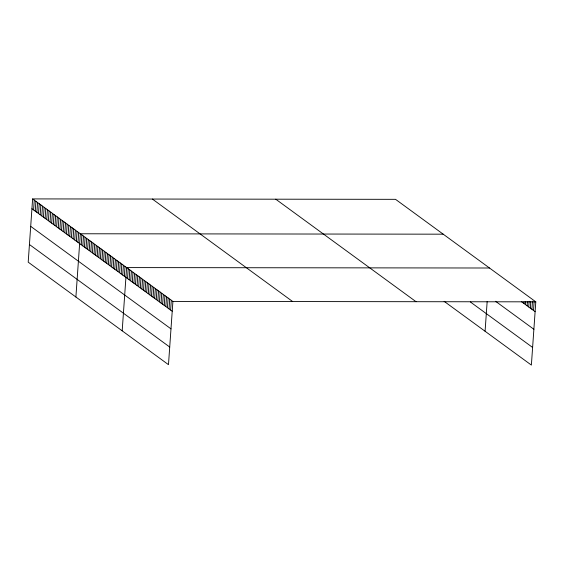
<?xml version="1.0" encoding="UTF-8"?>
<svg xmlns="http://www.w3.org/2000/svg" width="564" height="564" viewBox="0 0 564 564"><rect width="100%" height="100%" fill="white"/><g stroke="black" fill="none" stroke-linecap="round" stroke-linejoin="round"><path stroke-width="0.85" d="M32.62 198.909L28.2 262.161L168.481 364.668L172.908 301.416L32.62 198.909L395.519 199.332L535.8 301.839L531.38 365.091L444.115 301.324M33.579 209.921L34.27 200.107M35.229 211.126L35.913 201.313M36.871 212.325L37.555 202.511M38.514 213.53L39.205 203.717M40.164 214.729L40.848 204.915M41.806 215.934L42.49 206.121M43.449 217.133L44.133 207.319M45.092 218.338L45.783 208.525M46.741 219.537L47.425 209.723M48.384 220.743L49.068 210.929M50.027 221.941L50.718 212.127M51.676 223.14L52.36 213.333M53.319 224.345L54.003 214.531M54.962 225.544L55.646 215.737M56.604 226.749L57.295 216.936M58.254 227.948L58.938 218.134M59.897 229.153L60.581 219.34M61.539 230.352L62.23 220.538M63.189 231.557L63.873 221.744M64.832 232.756L65.516 222.942M66.474 233.961L67.158 224.148M68.117 235.16L68.808 225.346M69.767 236.365L70.451 226.552M71.409 237.564L72.093 227.75M73.052 238.769L73.743 228.956M74.702 239.968L75.386 230.154M76.344 241.173L77.028 231.36M77.987 242.372L78.671 232.558M75.893 297.017L80.321 233.764L443.212 234.18M81.23 244.741L81.914 234.927M82.823 245.904L83.514 236.09M84.424 247.074L85.108 237.261M86.017 248.238L86.701 238.424M87.617 249.408L88.301 239.594M89.211 250.571L89.895 240.757M90.804 251.741L91.495 241.928M92.404 252.905L93.088 243.091M93.998 254.075L94.689 244.261M95.598 255.238L96.282 245.425M97.191 256.401L97.875 246.595M98.792 257.572L99.475 247.758M100.385 258.735L101.069 248.921M101.978 259.905L102.669 250.092M103.579 261.069L104.262 251.255M105.172 262.239L105.863 252.425M106.772 263.402L107.456 253.588M108.366 264.572L109.049 254.759M109.966 265.736L110.65 255.922M111.559 266.906L112.243 257.092M113.152 268.069L113.843 258.256M114.753 269.232L115.437 259.426M116.346 270.403L117.037 260.589M117.947 271.566L118.63 261.752M119.54 272.736L120.224 262.923M121.14 273.9L121.824 264.086M122.733 275.07L123.417 265.256M124.327 276.233L125.018 266.419M122.191 330.842L126.611 267.59L489.51 268.006M127.52 278.567L128.211 268.753M129.121 279.737L129.805 269.923M130.714 280.9L131.398 271.087M132.314 282.063L132.998 272.257M133.908 283.234L134.592 273.42M135.501 284.397L136.192 274.583M137.101 285.567L137.785 275.754M138.695 286.731L139.386 276.917M140.295 287.901L140.979 278.087M141.888 289.064L142.572 279.25M143.489 290.234L144.172 280.421M145.082 291.398L145.766 281.584M146.675 292.568L147.366 282.754M148.276 293.731L148.959 283.918M149.869 294.894L150.56 285.088M151.469 296.065L152.153 286.251M153.063 297.228L153.746 287.414M154.663 298.398L155.347 288.585M156.256 299.562L156.94 289.748M157.85 300.732L158.54 290.918M159.45 301.895L160.134 292.082M161.043 303.065L161.734 293.252M162.643 304.229L163.327 294.415M164.237 305.392L164.921 295.585M165.83 306.562L166.521 296.749M167.43 307.725L168.114 297.919M169.024 308.896L169.715 299.082M170.624 310.059L171.308 300.245M485.082 331.265L487.162 301.514M523.942 303.481L524.055 301.846M525.535 304.652L525.768 301.38M527.136 305.815L527.418 301.726M528.729 306.985L529.131 301.261M530.322 308.148L530.78 301.606M531.923 309.319L532.494 301.141M533.516 310.482L534.143 301.486M172.908 301.416L535.8 301.839M521.277 301.543L535.116 311.652M495.566 301.289L533.882 329.284M470.355 301.966L532.613 347.452M275.761 199.191L416.042 301.698M152.379 199.05L292.66 301.557M31.936 208.722L172.217 311.229M30.703 226.354L170.984 328.861M29.434 244.529L169.715 347.036"/></g></svg>
